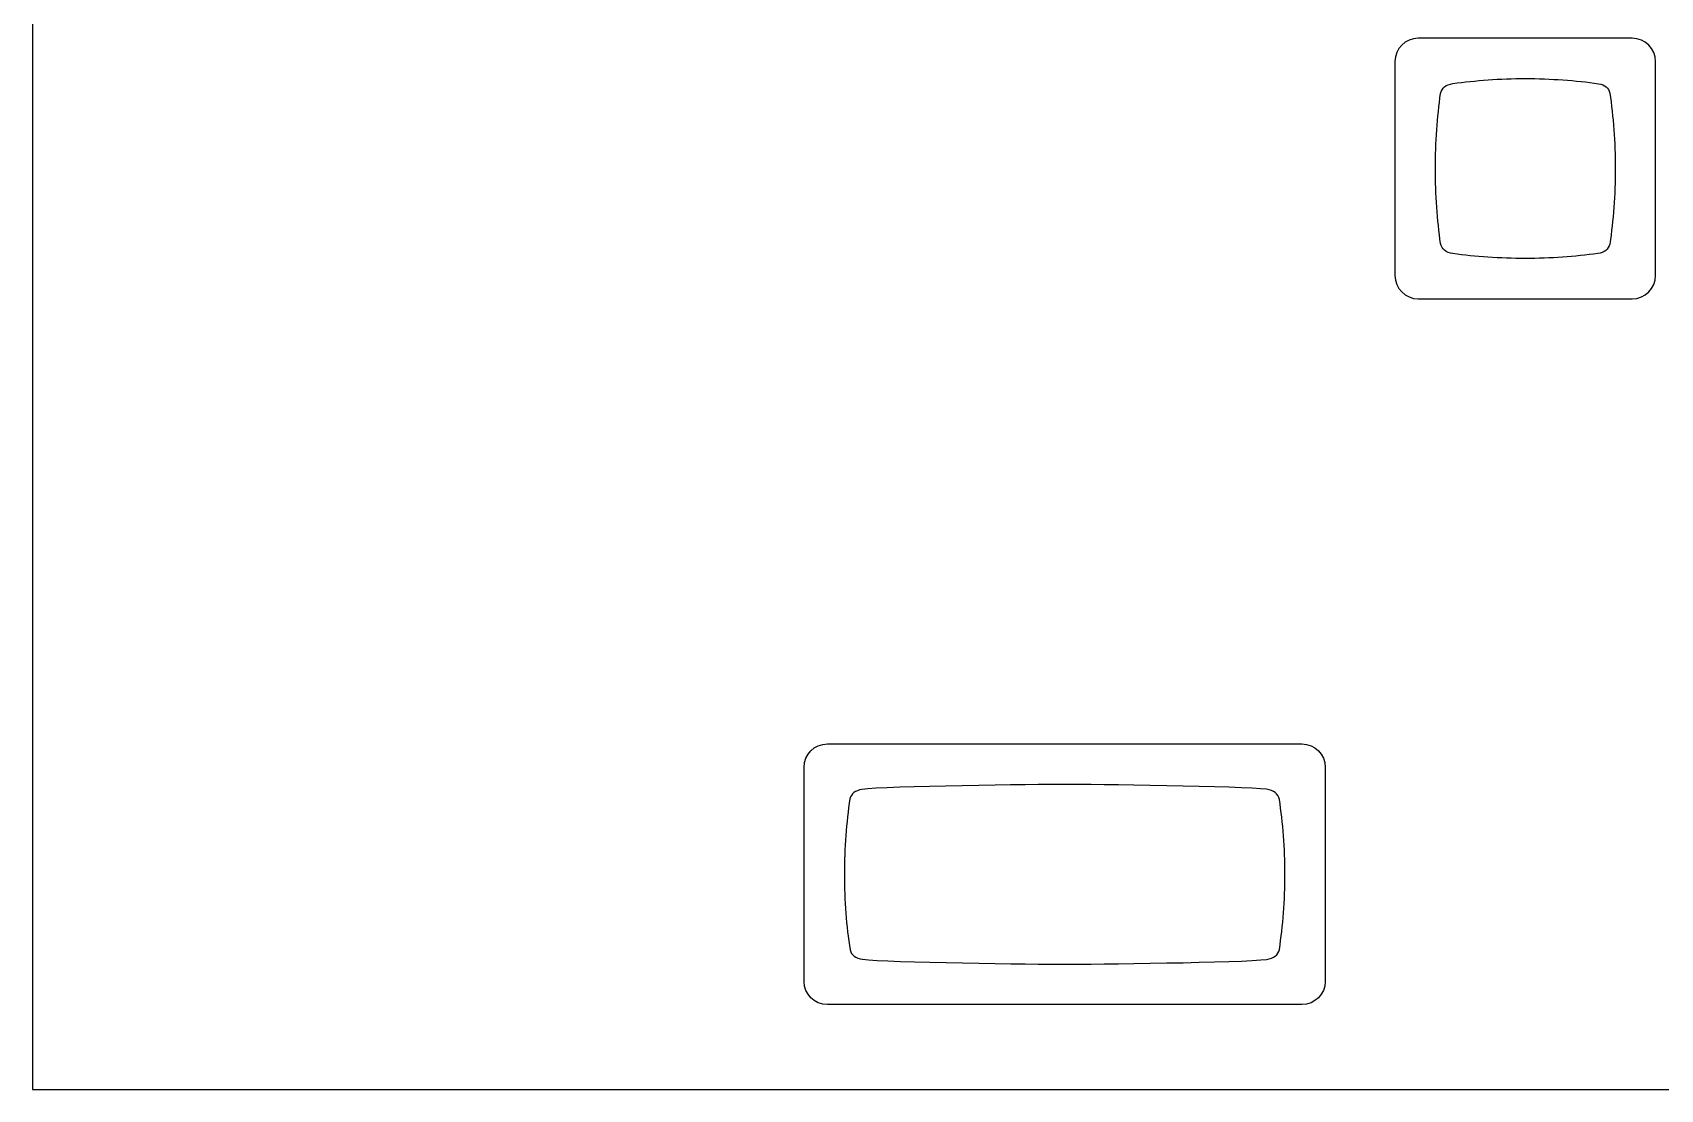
# Model space of a CAD drawing. Header units: millimetres. Extents: x 0 to 437, y 0 to 193.
# Drawn here: x 0 to 114.9, y 0 to 74.6 of the extents above; entities that cross this region are included whole.
import ezdxf

# ---------------------------------------------------------------- set-up
doc = ezdxf.new("R2010")
doc.units = ezdxf.units.MM
doc.header["$MEASUREMENT"] = 0
for name, color, linetype in [('Case', 7, 'Continuous'), ('Velo Thumbs', 1, 'Continuous'), ('VeloKeys', 253, 'Continuous')]:
    doc.layers.add(name, color=color, linetype=linetype)

msp = doc.modelspace()

# ---------------------------------------------------------------- linework, layer by layer
at = {"layer": 'Case'}
msp.add_lwpolyline([(0, 0), (436.5, 0), (436.5, 192.96), (0, 192.96)], close=True, dxfattribs=at)
at = {"layer": 'Velo Thumbs'}
for points, knots in [([(97.82, 74.22), (97.82, 74.22), (112.93, 74.22), (112.93, 74.22), (112.93, 74.22), (113.84, 74.22), (114.58, 73.48), (114.58, 72.57), (114.58, 72.57), (114.58, 72.57), (114.58, 57.46), (114.58, 57.46), (114.58, 57.46), (114.58, 56.56), (113.84, 55.82), (112.93, 55.82), (112.93, 55.82), (112.93, 55.82), (97.82, 55.82), (97.82, 55.82), (97.82, 55.82), (96.92, 55.82), (96.18, 56.56), (96.18, 57.46), (96.18, 57.46), (96.18, 57.46), (96.18, 72.57), (96.18, 72.57), (96.18, 72.57), (96.18, 73.48), (96.92, 74.22), (97.82, 74.22)], [0, 0, 0, 0, 0.111111, 0.111111, 0.111111, 0.111111, 0.222222, 0.222222, 0.222222, 0.222222, 0.333333, 0.333333, 0.333333, 0.333333, 0.444444, 0.444444, 0.444444, 0.444444, 0.555556, 0.555556, 0.555556, 0.555556, 0.666667, 0.666667, 0.666667, 0.666667, 0.777778, 0.777778, 0.777778, 0.777778, 1, 1, 1, 1]), ([(105.38, 71.37), (103.59, 71.37), (101.87, 71.24), (100.27, 71.02), (100.27, 71.02), (100.27, 71.02), (100.27, 71.02), (100.27, 71.02), (100.27, 71.02), (99.78, 70.95), (99.49, 70.71), (99.4, 70.31), (99.4, 70.31), (99.16, 68.66), (99.03, 66.87), (99.03, 65.02), (99.03, 65.02), (99.03, 63.16), (99.16, 61.38), (99.4, 59.72), (99.4, 59.72), (99.49, 59.32), (99.78, 59.09), (100.26, 59.01), (100.26, 59.01), (101.86, 58.79), (103.58, 58.67), (105.38, 58.67), (105.38, 58.67), (107.17, 58.67), (108.89, 58.79), (110.49, 59.02), (110.49, 59.02), (110.49, 59.02), (110.49, 59.02), (110.49, 59.02), (110.49, 59.02), (110.96, 59.09), (111.25, 59.31), (111.35, 59.69), (111.35, 59.69), (111.59, 61.36), (111.73, 63.15), (111.73, 65.02), (111.73, 65.02), (111.73, 66.89), (111.59, 68.68), (111.35, 70.35), (111.35, 70.35), (111.26, 70.72), (110.99, 70.93), (110.55, 71.01), (110.55, 71.01), (108.93, 71.24), (107.19, 71.37), (105.38, 71.37)], [0, 0, 0, 0, 0.066667, 0.066667, 0.066667, 0.066667, 0.133333, 0.133333, 0.133333, 0.133333, 0.2, 0.2, 0.2, 0.2, 0.266667, 0.266667, 0.266667, 0.266667, 0.333333, 0.333333, 0.333333, 0.333333, 0.4, 0.4, 0.4, 0.4, 0.466667, 0.466667, 0.466667, 0.466667, 0.533333, 0.533333, 0.533333, 0.533333, 0.6, 0.6, 0.6, 0.6, 0.666667, 0.666667, 0.666667, 0.666667, 0.733333, 0.733333, 0.733333, 0.733333, 0.8, 0.8, 0.8, 0.8, 0.866667, 0.866667, 0.866667, 0.866667, 1, 1, 1, 1])]:
    msp.add_open_spline(points, degree=3, knots=knots, dxfattribs=at)
at = {"layer": 'VeloKeys'}
for points, knots in [([(56.11, 5.99), (56.11, 5.99), (89.61, 5.99), (89.61, 5.99), (89.61, 5.99), (90.52, 5.99), (91.26, 6.73), (91.26, 7.63), (91.26, 7.63), (91.26, 7.63), (91.26, 22.74), (91.26, 22.74), (91.26, 22.74), (91.26, 23.65), (90.52, 24.39), (89.61, 24.39), (89.61, 24.39), (89.61, 24.39), (56.11, 24.39), (56.11, 24.39), (56.11, 24.39), (55.2, 24.39), (54.46, 23.65), (54.46, 22.74), (54.46, 22.74), (54.46, 22.74), (54.46, 7.63), (54.46, 7.63), (54.46, 7.63), (54.46, 6.73), (55.2, 5.99), (56.11, 5.99)], [0, 0, 0, 0, 0.111111, 0.111111, 0.111111, 0.111111, 0.222222, 0.222222, 0.222222, 0.222222, 0.333333, 0.333333, 0.333333, 0.333333, 0.444444, 0.444444, 0.444444, 0.444444, 0.555556, 0.555556, 0.555556, 0.555556, 0.666667, 0.666667, 0.666667, 0.666667, 0.777778, 0.777778, 0.777778, 0.777778, 1, 1, 1, 1]), ([(72.86, 21.54), (74.74, 21.54), (85.44, 21.41), (87.11, 21.19), (87.11, 21.19), (87.11, 21.19), (87.11, 21.19), (87.11, 21.19), (87.11, 21.19), (87.62, 21.12), (87.93, 20.88), (88.02, 20.48), (88.02, 20.48), (88.27, 18.83), (88.41, 17.04), (88.41, 15.19), (88.41, 15.19), (88.41, 13.33), (88.27, 11.55), (88.02, 9.89), (88.02, 9.89), (87.93, 9.49), (87.63, 9.26), (87.12, 9.18), (87.12, 9.18), (85.45, 8.96), (74.73, 8.84), (72.86, 8.84), (72.86, 8.84), (70.99, 8.84), (60.27, 8.96), (58.6, 9.19), (58.6, 9.19), (58.6, 9.19), (58.6, 9.19), (58.6, 9.19), (58.6, 9.19), (58.11, 9.26), (57.81, 9.48), (57.71, 9.86), (57.71, 9.86), (57.45, 11.53), (57.31, 13.32), (57.31, 15.19), (57.31, 15.19), (57.31, 17.06), (57.45, 18.85), (57.7, 20.52), (57.7, 20.52), (57.8, 20.88), (58.08, 21.1), (58.54, 21.18), (58.54, 21.18), (60.23, 21.41), (70.98, 21.54), (72.86, 21.54)], [0, 0, 0, 0, 0.066667, 0.066667, 0.066667, 0.066667, 0.133333, 0.133333, 0.133333, 0.133333, 0.2, 0.2, 0.2, 0.2, 0.266667, 0.266667, 0.266667, 0.266667, 0.333333, 0.333333, 0.333333, 0.333333, 0.4, 0.4, 0.4, 0.4, 0.466667, 0.466667, 0.466667, 0.466667, 0.533333, 0.533333, 0.533333, 0.533333, 0.6, 0.6, 0.6, 0.6, 0.666667, 0.666667, 0.666667, 0.666667, 0.733333, 0.733333, 0.733333, 0.733333, 0.8, 0.8, 0.8, 0.8, 0.866667, 0.866667, 0.866667, 0.866667, 1, 1, 1, 1])]:
    msp.add_open_spline(points, degree=3, knots=knots, dxfattribs=at)

doc.saveas('drawing.dxf')
